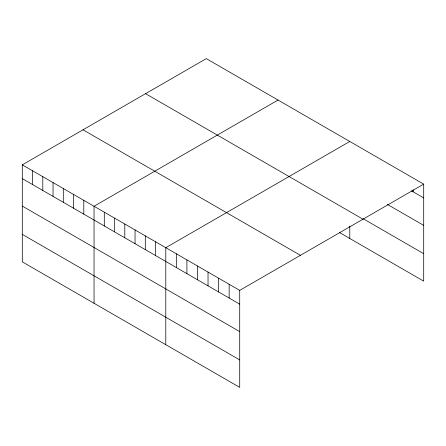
<?xml version="1.0" encoding="UTF-8"?>
<svg xmlns="http://www.w3.org/2000/svg" width="446" height="446" viewBox="0 0 446 446"><rect width="100%" height="100%" fill="white"/><g stroke="black" fill="none" stroke-linecap="round" stroke-linejoin="round"><path stroke-width="0.67" d="M22.3 164.847L239.714 290.374L239.714 387.373L22.3 261.852L22.3 164.847L206.286 58.627L423.7 184.148L423.7 281.153L339.529 232.556M278.031 100.049L94.045 206.269L94.045 303.274M349.781 141.471L165.795 247.692L165.795 344.697M239.714 290.374L423.7 184.148M411.379 190.804L423.7 197.912M387.329 204.385L423.7 225.381M363.273 218.796L423.7 253.685M145.569 93.677L362.983 219.203M83.017 129.797L300.431 255.318M22.3 178.617L239.714 304.139M22.3 206.085L239.714 331.607M22.3 234.384L239.714 359.905M413.141 189.751L413.141 191.819M349.781 226.111L349.781 238.471M229.155 284.275L229.155 298.04M218.59 278.176L218.59 291.946M208.031 272.082L208.031 285.847M197.472 265.983L197.472 279.754M186.913 259.89L186.913 273.654M176.354 253.791L176.354 267.555M155.542 241.777L155.542 255.541M145.296 235.862L145.296 249.626M135.043 229.941L135.043 243.711M124.796 224.026L124.796 237.79M114.544 218.105L114.544 231.875M104.297 212.19L104.297 225.955M83.798 200.354L83.798 214.119M73.545 194.439L73.545 208.204M63.299 188.519L63.299 202.289M53.046 182.604L53.046 196.368M42.799 176.683L42.799 190.453M32.547 170.768L32.547 184.532"/></g></svg>
